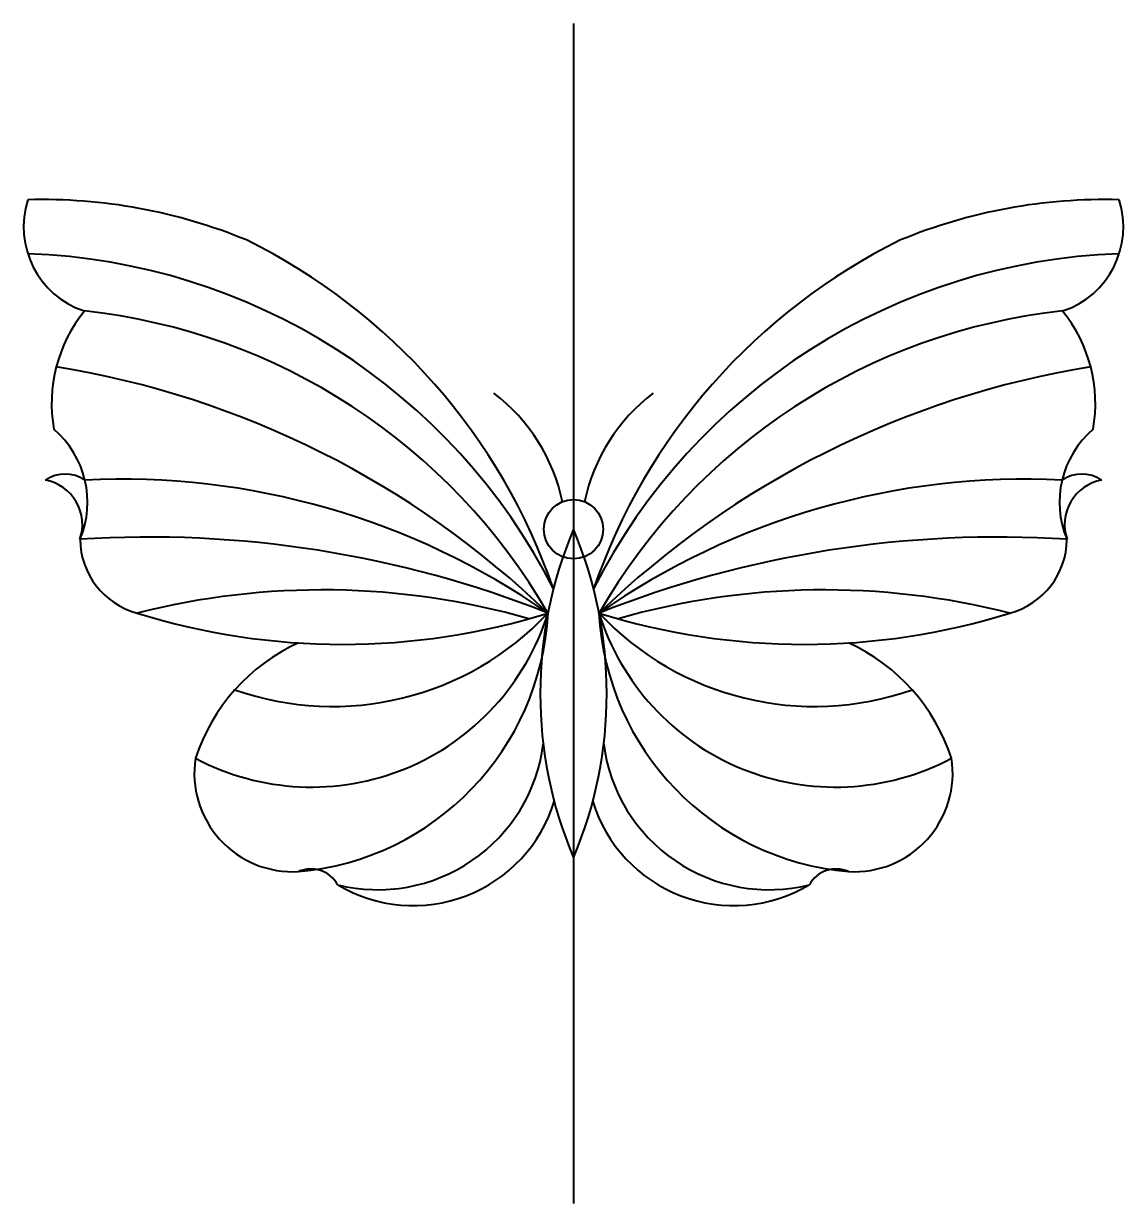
# Model space of a CAD drawing. Header units: inches. Extents: x -5 to 5, y -5.4 to 5.4.
import ezdxf

# ---------------------------------------------------------------- set-up
doc = ezdxf.new("R2010")
doc.units = ezdxf.units.IN
doc.header["$MEASUREMENT"] = 0
doc.layers.add('ModelSketch_Visible', color=7, linetype='Continuous', lineweight=40)

msp = doc.modelspace()

# ---------------------------------------------------------------- linework, layer by layer
at = {"layer": 'ModelSketch_Visible'}
msp.add_line((0, 5.403), (0, -5.41), dxfattribs=at)
msp.add_circle((0, 0.769), 0.271, dxfattribs=at)
for centre, radius, start, end in [((-4.227, 3.54), 0.812, 162.1903, 251.6901), ((-4.862, -1.089), 4.879, 67.5367, 91.6219), ((4.862, -1.089), 4.879, 88.3781, 112.4633), ((4.862, -1.089), 4.879, 88.3781, 112.4633), ((4.227, 3.54), 0.812, 288.3099, 17.8097), ((4.227, 3.54), 0.812, 288.3099, 17.8097), ((-5.468, -1.59), 5.586, 18.9273, 63.7533), ((5.468, -1.59), 5.586, 116.2467, 161.0727), ((5.468, -1.59), 5.586, 116.2467, 161.0727), ((-5.19, -2.319), 5.615, 26.9154, 88.0556), ((5.19, -2.319), 5.615, 91.9444, 153.0846), ((-3.425, 1.918), 1.357, 141.1746, 189.9029), ((-5.085, -2.797), 5.599, 29.973, 83.8245), ((5.085, -2.797), 5.599, 96.1755, 150.027), ((5.085, -2.797), 5.599, 96.1755, 150.027), ((5.085, -2.797), 5.599, 96.1755, 150.027), ((3.425, 1.918), 1.357, 350.0971, 38.8254), ((-6.088, -6.058), 8.424, 45.9826, 80.7869), ((6.088, -6.058), 8.424, 99.2131, 134.0174), ((-1.746, 0.676), 1.681, 11.8153, 52.8612), ((1.746, 0.676), 1.681, 127.1388, 168.1847), ((1.746, 0.676), 1.681, 127.1388, 168.1847), ((-5.329, 1.017), 0.876, 337.092, 49.6522), ((5.329, 1.017), 0.876, 130.3478, 202.908), ((-4.658, 0.945), 0.329, 56.6487, 123.3513), ((-4.915, 0.811), 0.415, 340.9957, 79.4719), ((-4.143, -5.607), 6.835, 55.1196, 92.7981), ((4.143, -5.607), 6.835, 87.2019, 124.8804), ((4.658, 0.945), 0.329, 56.6487, 123.3513), ((4.915, 0.811), 0.415, 100.5281, 199.0043), ((3.564, -0.737), 3.869, 157.1047, 202.8953), ((-3.564, -0.737), 3.869, 337.1047, 22.8953), ((-3.887, -9.231), 9.928, 68.4124, 93.6687), ((-3.813, 0.684), 0.709, 180.662, 254.8034), ((3.887, -9.231), 9.928, 86.3313, 111.5876), ((3.813, 0.684), 0.709, 285.1966, 359.338), ((-2.299, -6.682), 6.895, 74.0848, 104.2711), ((2.299, -6.682), 6.895, 75.7289, 105.9152), ((-2.116, 6.059), 6.345, 252.7411, 287.2589), ((2.116, 6.059), 6.345, 252.7411, 287.2589), ((2.741, 0.132), 2.511, 183.022, 264.9387), ((2.207, 1.847), 2.702, 223.1103, 289.3642), ((2.116, 6.059), 6.345, 252.7411, 287.2589), ((2.116, 6.059), 6.345, 252.7411, 287.2589), ((-2.401, 0.676), 2.27, 242.0972, 342.6746), ((-2.207, 1.847), 2.702, 250.6358, 316.8897), ((-2.741, 0.132), 2.511, 275.0613, 356.978), ((2.401, 0.676), 2.27, 197.3254, 297.9028), ((-1.786, -1.878), 1.765, 114.5565, 161.9171), ((1.786, -1.878), 1.765, 18.0829, 65.4435), ((-1.794, -1.005), 1.53, 256.114, 352.6024), ((1.794, -1.005), 1.53, 187.3976, 283.886), ((-2.572, -1.467), 0.903, 171.2776, 273.3017), ((2.572, -1.467), 0.903, 266.6983, 8.7224), ((-1.468, -1.331), 1.35, 239.1229, 343.0114), ((1.468, -1.331), 1.35, 196.9886, 300.8771), ((-2.407, -2.626), 0.281, 29.0675, 113.6677), ((2.407, -2.626), 0.281, 66.3323, 150.9325)]:
    msp.add_arc(centre, radius, start, end, dxfattribs=at)

doc.saveas('drawing.dxf')
